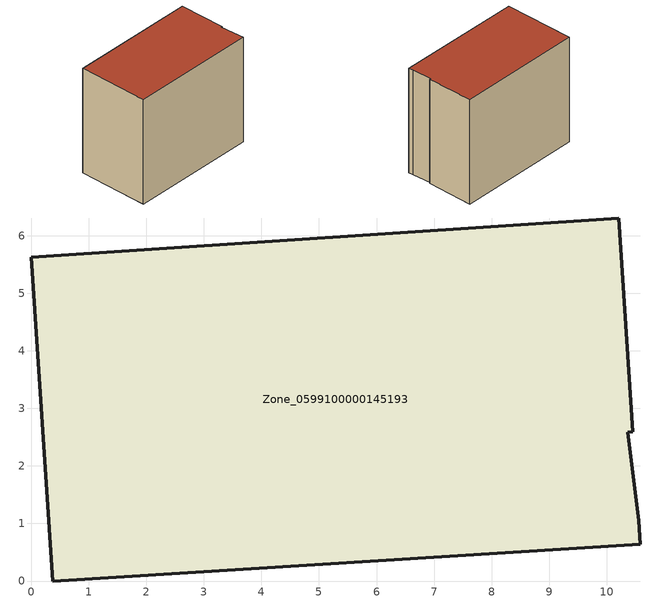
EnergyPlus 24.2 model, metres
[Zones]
Zone_0599100000145193
 floor ground (C_G): 10.37,2.59 10.56,1.04 10.58,0.64 0.37,0 0,5.63 10.21,6.31 10.45,2.6 z0
 wall outside (C_F): 0.37,0 10.58,0.64 10.56,1.04 10.37,2.59 10.45,2.6 10.21,6.31 0,5.63 0.37,0 z0:8.75
 roof outside (C_R): 10.58,0.64 10.56,1.04 10.37,2.59 10.45,2.6 10.21,6.31 0,5.63 0.37,0 z8.75
[BUILDING]
Pand.0599100000145193: North Axis=0; Terrain=City; Loads Convergence Tolerance Value=0.04; Temperature Convergence Tolerance Value=0.4; Solar Distribution=FullExterior; Maximum Number of Warmup Days=25; Minimum Number of Warmup Days=1
[Site:Location]
Rotterdam.The.Hague.AP_ZH_NLD Design_Conditions: Latitude=51.96; Longitude=4.45; Time Zone=1; Elevation=-4.5
[SITE:GROUNDTEMPERATURE:BUILDINGSURFACE]
18, 18, 18, 18, 18, 18, 18, 18, 18, 18, 18, 18
[MATERIAL] Thermal Absorptance=0.9; Solar Absorptance=0.7; Visible Absorptance=0.7
Name | Roughness | Thickness | Conductivity | Density | Specific Heat
G.TC.1946-1964 | MediumSmooth | 0.15 | 1 | 540 | 1210
F.TC.1946-1964 | Rough | 0.3 | 0.857143 | 1920 | 840
R.TC.1946-1964 | MediumRough | 0.2 | 0.235294 | 1500 | 1000
[CONSTRUCTION]
C_G: G.TC.1946-1964
C_F: F.TC.1946-1964
C_R: R.TC.1946-1964
[ZONE]
Zone_0599100000145193: Type=1; Multiplier=1; Ceiling Height=Autocalculate; Volume=Autocalculate; Floor Area=autocalculate; Part of Total Floor Area=Yes
[ZONEINFILTRATION:DESIGNFLOWRATE]
Infil_Zone_0599100000145193: Zone or ZoneList or Space or SpaceList=Zone_0599100000145193; Schedule=AlwaysOn; Design Flow Rate Calculation Method=Flow/Area; Flow Rate per Floor Area=0.003; Constant Term Coefficient=1; Temperature Term Coefficient=0; Velocity Term Coefficient=0; Velocity Squared Term Coefficient=0
[HVACTEMPLATE:ZONE:IDEALLOADSAIRSYSTEM]
Zone_0599100000145193: Maximum Heating Supply Air Temperature=50; Minimum Cooling Supply Air Temperature=13; Maximum Heating Supply Air Humidity Ratio=0.0156; Minimum Cooling Supply Air Humidity Ratio=0.0077; Heating Limit=NoLimit; Cooling Limit=NoLimit; Dehumidification Control Type=ConstantSensibleHeatRatio; Cooling Sensible Heat Ratio=0.7; Dehumidification Setpoint=60; Humidification Control Type=None; Humidification Setpoint=30; Outdoor Air Method=None; Outdoor Air Flow Rate per Person=0.00944; Outdoor Air Flow Rate per Zone Floor Area=0; Outdoor Air Flow Rate per Zone=0; Demand Controlled Ventilation Type=None; Outdoor Air Economizer Type=NoEconomizer; Heat Recovery Type=None; Sensible Heat Recovery Effectiveness=0.7; Latent Heat Recovery Effectiveness=0.65
[ZONECONTROL:THERMOSTAT]
ThermostatControl_Zone_0599100000145193: Zone or ZoneList=Zone_0599100000145193; Control Type Schedule=DualSetpointControlType; Control 1=Thermostat_Zone_0599100000145193; Temperature Difference Between Cutout And Setpoint=0
[THERMOSTATSETPOINT:DUALSETPOINT]
Thermostat_Zone_0599100000145193: Heating Setpoint Temperature Schedule=HeatingSetpoint_Zone_0599100000145193; Cooling Setpoint Temperature Schedule=CoolingSetpoint_Zone_0599100000145193
[SCHEDULE:COMPACT]
HeatingSetpoint_Zone_0599100000145193: Through: 12/31, For: AllDays, Until: 24:00, 21
CoolingSetpoint_Zone_0599100000145193: Through: 12/31, For: AllDays, Until: 24:00, 24
DualSetpointControlType: Through: 12/31, For: AllDays, Until: 24:00, 4
AlwaysOn: Through: 12/31, For: AllDays, Until: 24:00, 1
